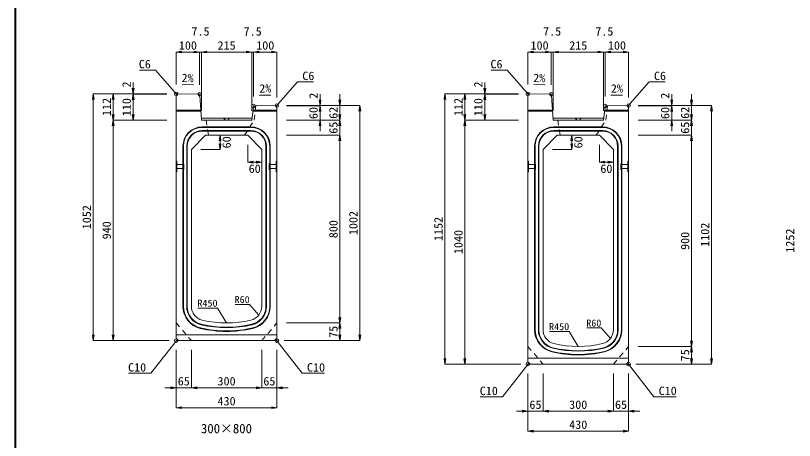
# Model space of a CAD drawing. Units: millimetres at full size. Extents: x -1267 to 18002, y -8037 to 14483.
# Drawn here: x 400 to 3722, y -6335 to -4524 of the extents above; entities that cross this region are included whole.
import ezdxf
from ezdxf.enums import TextEntityAlignment as Align

# ---------------------------------------------------------------- set-up
doc = ezdxf.new("R2010")
doc.units = ezdxf.units.MM
doc.header["$LTSCALE"] = 30
doc.header["$PDMODE"] = 32
doc.header["$PDSIZE"] = 15
doc.linetypes.add('USER1', pattern=[1.35, 0.75, -0.6])
for name, color, linetype, lineweight in [('インサート', 3, 'USER1', 9), ('図枠', 7, 'Continuous', 5), ('寸法線', 7, 'Continuous', 13), ('引出線', 4, 'Continuous', 13), ('排水孔', 30, 'USER1', 9), ('本体', 2, 'Continuous', 13), ('目地', 132, 'Continuous', 5), ('補助線', 8, 'Continuous', 13)]:
    doc.layers.add(name, color=color, linetype=linetype, lineweight=lineweight)
doc.layers.add('文字', color=7, linetype='Continuous')
doc.styles.add('ＭＳ 明朝', font='')
doc.styles.get('ＭＳ 明朝').set_extended_font_data('MS Mincho')

# ---------------------------------------------------------------- blocks, each defined once
blk = doc.blocks.new('open_arrow')
at = {"color": 0, "linetype": 'Continuous', "lineweight": -2}
blk.add_lwpolyline([(7.5, 1.25), (0, 0), (7.5, -1.25)], dxfattribs=at)

msp = doc.modelspace()

# ---------------------------------------------------------------- linework, layer by layer
at = {"layer": 'インサート'}
for p, q in [((1088.18, -5158.81), (1115.18, -5158.81)), ((1088.18, -5158.81), (1088.18, -5175.81)), ((1088.18, -5175.81), (1115.18, -5175.81)), ((1118.18, -5154.81), (1115.18, -5154.81)), ((1115.18, -5154.81), (1115.18, -5179.81)), ((1115.18, -5179.81), (1118.18, -5179.81)), ((1118.18, -5179.81), (1118.18, -5154.81)), ((1481.78, -5154.81), (1484.78, -5154.81)), ((1481.78, -5179.81), (1481.78, -5154.81)), ((1484.78, -5179.81), (1481.78, -5179.81)), ((1484.78, -5154.81), (1484.78, -5179.81)), ((1511.78, -5158.81), (1484.78, -5158.81)), ((1511.78, -5175.81), (1484.78, -5175.81)), ((1511.78, -5158.81), (1511.78, -5175.81)), ((2588.18, -5158.81), (2615.18, -5158.81)), ((2588.18, -5158.81), (2588.18, -5175.81)), ((2588.18, -5175.81), (2615.18, -5175.81)), ((2618.18, -5154.81), (2615.18, -5154.81)), ((2615.18, -5154.81), (2615.18, -5179.81)), ((2615.18, -5179.81), (2618.18, -5179.81)), ((2618.18, -5179.81), (2618.18, -5154.81)), ((2981.78, -5154.81), (2984.78, -5154.81)), ((2981.78, -5179.81), (2981.78, -5154.81)), ((2984.78, -5179.81), (2981.78, -5179.81)), ((2984.78, -5154.81), (2984.78, -5179.81)), ((3011.78, -5158.81), (2984.78, -5158.81)), ((3011.78, -5175.81), (2984.78, -5175.81)), ((3011.78, -5158.81), (3011.78, -5175.81))]:
    msp.add_line(p, q, dxfattribs=at)
at = {"layer": '図枠', "lineweight": 40}
msp.add_line((400, -7136.97), (400, -1596.97), dxfattribs=at)
at = {"layer": '寸法線'}
for p, q in [((1084.98, -4679.29), (1184.98, -4679.29)), ((1084.98, -4817.31), (1084.98, -4679.29)), ((1136.98, -4679.29), (1240.48, -4679.29)), ((1184.98, -4819.31), (1184.98, -4679.29)), ((1184.98, -4819.31), (1184.98, -4679.29)), ((1192.48, -4929.31), (1192.48, -4679.29)), ((1192.48, -4679.29), (1407.48, -4679.29)), ((1192.48, -4929.31), (1192.48, -4679.29)), ((1359.48, -4679.29), (1462.98, -4679.29)), ((1407.48, -4929.31), (1407.48, -4679.29)), ((1407.48, -4929.31), (1407.48, -4679.29)), ((1414.98, -4869.31), (1414.98, -4679.29)), ((1414.98, -4679.29), (1514.98, -4679.29)), ((1414.98, -4869.31), (1414.98, -4679.29)), ((1514.98, -4873.31), (1514.98, -4679.29)), ((2584.98, -4679.29), (2684.98, -4679.29)), ((2584.98, -4817.31), (2584.98, -4679.29)), ((2636.98, -4679.29), (2740.48, -4679.29)), ((2684.98, -4819.31), (2684.98, -4679.29)), ((2684.98, -4819.31), (2684.98, -4679.29)), ((2692.48, -4929.31), (2692.48, -4679.29)), ((2692.48, -4679.29), (2907.48, -4679.29)), ((2692.48, -4929.31), (2692.48, -4679.29)), ((2859.48, -4679.29), (2962.98, -4679.29)), ((2907.48, -4929.31), (2907.48, -4679.29)), ((2907.48, -4929.31), (2907.48, -4679.29)), ((2914.98, -4869.31), (2914.98, -4679.29)), ((2914.98, -4679.29), (3014.98, -4679.29)), ((2914.98, -4869.31), (2914.98, -4679.29)), ((3014.98, -4873.31), (3014.98, -4679.29)), ((901.48, -4907.31), (901.48, -4809.31)), ((2401.48, -4907.31), (2401.48, -4809.31)), ((731.48, -5909.31), (731.48, -4857.31)), ((1044.98, -4857.31), (731.48, -4857.31)), ((816.48, -4969.31), (816.48, -4857.31)), ((1044.98, -4857.31), (816.48, -4857.31)), ((1044.98, -4857.31), (901.48, -4857.31)), ((901.48, -4969.31), (901.48, -4859.31)), ((1044.98, -4859.31), (901.48, -4859.31)), ((1044.98, -4859.31), (901.48, -4859.31)), ((1698.49, -4957.31), (1698.49, -4859.31)), ((1783.49, -5017.31), (1783.49, -4859.31)), ((2231.48, -6009.31), (2231.48, -4857.31)), ((2544.98, -4857.31), (2231.48, -4857.31)), ((2316.48, -4969.31), (2316.48, -4857.31)), ((2544.98, -4857.31), (2316.48, -4857.31)), ((2544.98, -4857.31), (2401.48, -4857.31)), ((2401.48, -4969.31), (2401.48, -4859.31)), ((2544.98, -4859.31), (2401.48, -4859.31)), ((2544.98, -4859.31), (2401.48, -4859.31)), ((3198.49, -4957.31), (3198.49, -4859.31)), ((3283.49, -5017.31), (3283.49, -4859.31)), ((1554.98, -4907.31), (1783.49, -4907.31)), ((1554.98, -4907.31), (1868.49, -4907.31)), ((1554.98, -4907.31), (1698.49, -4907.31)), ((1554.98, -4909.31), (1698.49, -4909.31)), ((1554.98, -4909.31), (1698.49, -4909.31)), ((1698.49, -5017.31), (1698.49, -4909.31)), ((1868.49, -5909.31), (1868.49, -4907.31)), ((3054.98, -4907.31), (3283.49, -4907.31)), ((3054.98, -4907.31), (3368.49, -4907.31)), ((3054.98, -4907.31), (3198.49, -4907.31)), ((3054.98, -4909.31), (3198.49, -4909.31)), ((3054.98, -4909.31), (3198.49, -4909.31)), ((3198.49, -5017.31), (3198.49, -4909.31)), ((3368.49, -6009.31), (3368.49, -4907.31)), ((1783.49, -5082.31), (1783.49, -4921.31)), ((3283.49, -5082.31), (3283.49, -4921.31)), ((816.48, -5909.31), (816.48, -4969.31)), ((1044.98, -4969.31), (816.48, -4969.31)), ((1044.98, -4969.31), (816.48, -4969.31)), ((1044.98, -4969.31), (901.48, -4969.31)), ((1554.98, -4969.31), (1783.49, -4969.31)), ((1554.98, -4969.31), (1783.49, -4969.31)), ((1554.98, -4969.31), (1698.49, -4969.31)), ((2316.48, -6009.31), (2316.48, -4969.31)), ((2544.98, -4969.31), (2316.48, -4969.31)), ((2544.98, -4969.31), (2316.48, -4969.31)), ((2544.98, -4969.31), (2401.48, -4969.31)), ((3054.98, -4969.31), (3283.49, -4969.31)), ((3054.98, -4969.31), (3283.49, -4969.31)), ((3054.98, -4969.31), (3198.49, -4969.31)), ((1272.15, -5094.31), (1272.15, -5034.31)), ((1554.98, -5034.31), (1783.49, -5034.31)), ((1554.98, -5034.31), (1783.49, -5034.31)), ((1783.49, -5834.31), (1783.49, -5034.31)), ((2772.15, -5094.31), (2772.15, -5034.31)), ((3054.98, -5034.31), (3283.49, -5034.31)), ((3054.98, -5034.31), (3283.49, -5034.31)), ((3283.49, -5934.31), (3283.49, -5034.31)), ((1389.98, -5074.31), (1389.98, -5148.54)), ((2889.98, -5074.31), (2889.98, -5148.54)), ((1189.98, -5094.31), (1272.15, -5094.31)), ((2689.98, -5094.31), (2772.15, -5094.31)), ((1389.98, -5148.54), (1449.98, -5148.54)), ((2889.98, -5148.54), (2949.98, -5148.54)), ((1554.98, -5834.31), (1783.49, -5834.31)), ((1554.98, -5834.31), (1783.49, -5834.31)), ((1783.49, -5909.31), (1783.49, -5834.31)), ((1054.98, -5909.31), (731.48, -5909.31)), ((1054.98, -5909.31), (816.48, -5909.31)), ((1544.98, -5909.31), (1783.49, -5909.31)), ((1544.98, -5909.31), (1868.49, -5909.31)), ((3054.98, -5934.31), (3283.49, -5934.31)), ((3054.98, -5934.31), (3283.49, -5934.31)), ((3283.49, -6009.31), (3283.49, -5934.31)), ((1084.98, -5949.31), (1084.98, -6110.47)), ((1084.98, -5949.31), (1084.98, -6195.47)), ((1149.98, -5949.31), (1149.98, -6110.47)), ((1149.98, -5949.31), (1149.98, -6110.47)), ((1449.98, -5949.31), (1449.98, -6110.47)), ((1449.98, -5949.31), (1449.98, -6110.47)), ((1514.98, -5949.31), (1514.98, -6110.47)), ((1514.98, -5949.31), (1514.98, -6195.47)), ((2554.98, -6009.31), (2231.48, -6009.31)), ((2554.98, -6009.31), (2316.48, -6009.31)), ((3044.98, -6009.31), (3283.49, -6009.31)), ((3044.98, -6009.31), (3368.49, -6009.31)), ((2584.98, -6049.31), (2584.98, -6210.47)), ((2584.98, -6049.31), (2584.98, -6295.47)), ((2649.98, -6049.31), (2649.98, -6210.47)), ((2649.98, -6049.31), (2649.98, -6210.47)), ((2949.98, -6049.31), (2949.98, -6210.47)), ((2949.98, -6049.31), (2949.98, -6210.47)), ((3014.98, -6049.31), (3014.98, -6210.47)), ((3014.98, -6049.31), (3014.98, -6295.47)), ((1036.98, -6110.47), (1197.98, -6110.47)), ((1149.98, -6110.47), (1449.98, -6110.47)), ((1401.98, -6110.47), (1562.98, -6110.47)), ((1084.98, -6195.47), (1514.98, -6195.47)), ((2536.98, -6210.47), (2697.98, -6210.47)), ((2649.98, -6210.47), (2949.98, -6210.47)), ((2901.98, -6210.47), (3062.98, -6210.47)), ((2584.98, -6295.47), (3014.98, -6295.47))]:
    msp.add_line(p, q, dxfattribs=at)
at = {"layer": '引出線'}
for points in [[(1087.98, -4860.37), (996.95, -4756.05), (928.61, -4756.05)], [(2587.98, -4860.37), (2496.95, -4756.05), (2428.61, -4756.05)], [(1511.98, -4910.37), (1603.02, -4806.05), (1671.36, -4806.05)], [(3011.98, -4910.37), (3103.02, -4806.05), (3171.36, -4806.05)], [(1158.73, -4819.19), (1109.99, -4818.21), (1158.74, -4819.19)], [(2658.73, -4819.19), (2609.99, -4818.21), (2658.74, -4819.19)], [(1439.89, -4863.87), (1488.6, -4862.89), (1439.86, -4863.87)], [(2939.89, -4863.87), (2988.6, -4862.89), (2939.86, -4863.87)], [(1299.98, -5834.31), (1261.47, -5770.76), (1177.3, -5770.76)], [(1437.05, -5800.99), (1398.46, -5755.59), (1336.23, -5755.59)], [(2799.98, -5934.31), (2761.47, -5870.76), (2677.3, -5870.76)], [(2937.05, -5900.99), (2898.46, -5855.59), (2836.23, -5855.59)], [(1089.98, -5904.31), (977, -6048.74), (882.33, -6048.74)], [(1509.98, -5904.31), (1622.96, -6048.74), (1717.64, -6048.74)], [(2589.98, -6004.31), (2477, -6148.74), (2382.33, -6148.74)], [(3009.98, -6004.31), (3122.96, -6148.74), (3217.64, -6148.74)]]:
    msp.add_lwpolyline(points, dxfattribs=at)
at = {"layer": '排水孔'}
for p, q in [((1417.48, -4969.31), (1425.01, -4909.11)), ((2917.48, -4969.31), (2925.01, -4909.11)), ((1212.98, -4969.31), (1222.98, -5034.31)), ((1287.48, -4961.31), (1294.98, -4969.31)), ((1304.98, -4969.31), (1312.48, -4961.31)), ((1376.98, -5034.31), (1417.48, -4969.31)), ((2712.98, -4969.31), (2722.98, -5034.31)), ((2787.48, -4961.31), (2794.98, -4969.31)), ((2804.98, -4969.31), (2812.48, -4961.31)), ((2876.98, -5034.31), (2917.48, -4969.31))]:
    msp.add_line(p, q, dxfattribs=at)
at = {"layer": '本体'}
for p, q in [((1084.98, -4863.31), (1090.98, -4857.43)), ((1084.98, -4863.31), (1084.98, -5899.31)), ((1090.98, -4857.43), (1179.49, -4859.2)), ((1185.36, -4864.79), (1192.48, -4969.31)), ((2584.98, -4863.31), (2590.98, -4857.43)), ((2584.98, -4863.31), (2584.98, -5999.31)), ((2590.98, -4857.43), (2679.49, -4859.2)), ((2685.36, -4864.79), (2692.48, -4969.31)), ((1407.48, -4969.31), (1414.34, -4914.46)), ((1508.98, -4907.43), (1420.17, -4909.21)), ((1508.98, -4907.43), (1514.98, -4913.31)), ((1514.98, -5899.31), (1514.98, -4913.31)), ((2907.48, -4969.31), (2914.34, -4914.46)), ((3008.98, -4907.43), (2920.17, -4909.21)), ((3008.98, -4907.43), (3014.98, -4913.31)), ((3014.98, -5999.31), (3014.98, -4913.31)), ((1192.48, -4969.31), (1407.48, -4969.31)), ((2692.48, -4969.31), (2907.48, -4969.31)), ((1149.98, -5094.31), (1209.98, -5034.31)), ((1209.98, -5034.31), (1389.98, -5034.31)), ((1389.98, -5034.31), (1449.98, -5094.31)), ((2649.98, -5094.31), (2709.98, -5034.31)), ((2709.98, -5034.31), (2889.98, -5034.31)), ((2889.98, -5034.31), (2949.98, -5094.31)), ((1149.98, -5094.31), (1149.98, -5763.78)), ((1449.98, -5763.78), (1449.98, -5094.31)), ((2649.98, -5094.31), (2649.98, -5863.78)), ((2949.98, -5863.78), (2949.98, -5094.31)), ((1084.98, -5899.31), (1094.98, -5909.31)), ((1094.98, -5909.31), (1504.98, -5909.31)), ((1504.98, -5909.31), (1514.98, -5899.31)), ((2584.98, -5999.31), (2594.98, -6009.31)), ((2594.98, -6009.31), (3004.98, -6009.31)), ((3004.98, -6009.31), (3014.98, -5999.31))]:
    msp.add_line(p, q, dxfattribs=at)
at = {"layer": '本体', "lineweight": 9}
for p, q in [((1191.94, -4961.31), (1408.48, -4961.31)), ((2691.94, -4961.31), (2908.48, -4961.31)), ((1084.98, -5142.81), (1088.18, -5144.81)), ((1088.18, -5144.81), (1088.18, -5189.81)), ((1514.98, -5142.81), (1511.78, -5144.81)), ((1511.78, -5144.81), (1511.78, -5189.81)), ((2584.98, -5142.81), (2588.18, -5144.81)), ((2588.18, -5144.81), (2588.18, -5189.81)), ((3014.98, -5142.81), (3011.78, -5144.81)), ((3011.78, -5144.81), (3011.78, -5189.81)), ((1088.18, -5189.81), (1084.98, -5191.81)), ((1511.78, -5189.81), (1514.98, -5191.81)), ((2588.18, -5189.81), (2584.98, -5191.81)), ((3011.78, -5189.81), (3014.98, -5191.81)), ((1084.98, -5884.31), (1514.98, -5884.31)), ((2584.98, -5984.31), (3014.98, -5984.31))]:
    msp.add_line(p, q, dxfattribs=at)
at = {"layer": '本体', "linetype": 'USER1', "lineweight": 9}
for p, q in [((1084.98, -5834.31), (1149.98, -5909.31)), ((1449.98, -5909.31), (1514.98, -5834.31)), ((2584.98, -5934.31), (2649.98, -6009.31)), ((2949.98, -6009.31), (3014.98, -5934.31))]:
    msp.add_line(p, q, dxfattribs=at)
at = {"layer": '本体'}
for centre, radius, start, end in [((1179.37, -4865.2), 6, 3.90049, 88.85424), ((2679.37, -4865.2), 6, 3.90049, 88.85424), ((1420.29, -4915.2), 6, 91.14576, 172.87498), ((2920.29, -4915.2), 6, 91.14576, 172.87498), ((1209.98, -5763.78), 60, 180, 256.65764), ((1389.98, -5763.78), 60, 283.34236, 0), ((1299.98, -5384.31), 450, 256.65764, 283.34236), ((2709.98, -5863.78), 60, 180, 256.65764), ((2889.98, -5863.78), 60, 283.34236, 0), ((2799.98, -5484.31), 450, 256.65764, 283.34236)]:
    msp.add_arc(centre, radius, start, end, dxfattribs=at)
at = {"layer": '目地'}
for p, q in [((1084.98, -4927.31), (1189.62, -4927.31)), ((1084.98, -4931.31), (1189.89, -4931.31)), ((1514.98, -4931.31), (1412.23, -4931.31)), ((1514.98, -4927.31), (1412.73, -4927.31)), ((2584.98, -4927.31), (2689.62, -4927.31)), ((2584.98, -4931.31), (2689.89, -4931.31)), ((3014.98, -4931.31), (2912.23, -4931.31)), ((3014.98, -4927.31), (2912.73, -4927.31)), ((1403.98, -4998.31), (1195.98, -4998.31)), ((1403.98, -5000.31), (1195.98, -5000.31)), ((1403.98, -5014.31), (1195.98, -5014.31)), ((1403.98, -5016.31), (1195.98, -5016.31)), ((2903.98, -4998.31), (2695.98, -4998.31)), ((2903.98, -5000.31), (2695.98, -5000.31)), ((2903.98, -5014.31), (2695.98, -5014.31)), ((2903.98, -5016.31), (2695.98, -5016.31)), ((1113.98, -5080.31), (1113.98, -5763.78)), ((1115.98, -5080.31), (1115.98, -5763.78)), ((1129.98, -5080.31), (1129.98, -5763.78)), ((1131.98, -5080.31), (1131.98, -5763.78)), ((1467.98, -5763.78), (1467.98, -5080.31)), ((1469.98, -5763.78), (1469.98, -5080.31)), ((1483.98, -5763.78), (1483.98, -5080.31)), ((1485.98, -5763.78), (1485.98, -5080.31)), ((2613.98, -5080.31), (2613.98, -5863.78)), ((2615.98, -5080.31), (2615.98, -5863.78)), ((2629.98, -5080.31), (2629.98, -5863.78)), ((2631.98, -5080.31), (2631.98, -5863.78)), ((2967.98, -5863.78), (2967.98, -5080.31)), ((2969.98, -5863.78), (2969.98, -5080.31)), ((2983.98, -5863.78), (2983.98, -5080.31)), ((2985.98, -5863.78), (2985.98, -5080.31))]:
    msp.add_line(p, q, dxfattribs=at)
for centre, radius, start, end in [((1195.98, -5080.31), 82, 90, 180), ((1195.98, -5080.31), 80, 90, 180), ((1195.98, -5080.31), 66, 90, 180), ((1195.98, -5080.31), 64, 90, 180), ((1403.98, -5080.31), 82, 0, 90), ((1403.98, -5080.31), 80, 0, 90), ((1403.98, -5080.31), 66, 0, 90), ((1403.98, -5080.31), 64, 0, 90), ((2695.98, -5080.31), 82, 90, 180), ((2695.98, -5080.31), 80, 90, 180), ((2695.98, -5080.31), 66, 90, 180), ((2695.98, -5080.31), 64, 90, 180), ((2903.98, -5080.31), 82, 0, 90), ((2903.98, -5080.31), 80, 0, 90), ((2903.98, -5080.31), 66, 0, 90), ((2903.98, -5080.31), 64, 0, 90), ((1209.98, -5763.78), 96, 180, 256.65764), ((1209.98, -5763.78), 94, 180, 256.65764), ((1209.98, -5763.78), 80, 180, 256.65764), ((1209.98, -5763.78), 78, 180, 256.65764), ((1389.98, -5763.78), 78, 283.34236, 360), ((1389.98, -5763.78), 80, 283.34236, 360), ((1389.98, -5763.78), 94, 283.34236, 0), ((1389.98, -5763.78), 96, 283.34236, 0), ((1299.98, -5384.31), 470, 256.65764, 283.34236), ((1299.98, -5384.31), 468, 256.65764, 283.34236), ((1299.98, -5384.31), 486, 256.65764, 283.34236), ((1299.98, -5384.31), 484, 256.65764, 283.34236), ((2709.98, -5863.78), 96, 180, 256.65764), ((2709.98, -5863.78), 94, 180, 256.65764), ((2709.98, -5863.78), 80, 180, 256.65764), ((2709.98, -5863.78), 78, 180, 256.65764), ((2889.98, -5863.78), 78, 283.34236, 360), ((2889.98, -5863.78), 80, 283.34236, 360), ((2889.98, -5863.78), 94, 283.34236, 0), ((2889.98, -5863.78), 96, 283.34236, 0), ((2799.98, -5484.31), 470, 256.65764, 283.34236), ((2799.98, -5484.31), 468, 256.65764, 283.34236), ((2799.98, -5484.31), 486, 256.65764, 283.34236), ((2799.98, -5484.31), 484, 256.65764, 283.34236)]:
    msp.add_arc(centre, radius, start, end, dxfattribs=at)
at = {"layer": '補助線'}
for p in [(1084.98, -4857.31), (2584.98, -4857.31), (1184.98, -4859.31), (2684.98, -4859.31), (1414.98, -4909.31), (1514.98, -4907.31), (2914.98, -4909.31), (3014.98, -4907.31), (1084.98, -5909.31), (1514.98, -5909.31), (2584.98, -6009.31), (3014.98, -6009.31)]:
    msp.add_point(p, dxfattribs=at)

# ---------------------------------------------------------------- block references
at = {"layer": '寸法線', "xscale": 3.2, "yscale": 3.2}
for p in [(1084.98, -4679.29), (1192.48, -4679.29), (1192.48, -4679.29), (1414.98, -4679.29), (1414.98, -4679.29), (2584.98, -4679.29), (2692.48, -4679.29), (2692.48, -4679.29), (2914.98, -4679.29), (2914.98, -4679.29), (1389.98, -5148.54), (2889.98, -5148.54), (1149.98, -6110.47), (1149.98, -6110.47), (1514.98, -6110.47), (1084.98, -6195.47), (2649.98, -6210.47), (2649.98, -6210.47), (3014.98, -6210.47), (2584.98, -6295.47)]:
    msp.add_blockref('open_arrow', p, dxfattribs=at)
for p, rotation in [((1184.98, -4679.29), 180), ((1184.98, -4679.29), 180), ((1407.48, -4679.29), 180), ((1407.48, -4679.29), 180), ((1514.98, -4679.29), 180), ((2684.98, -4679.29), 180), ((2684.98, -4679.29), 180), ((2907.48, -4679.29), 180), ((2907.48, -4679.29), 180), ((3014.98, -4679.29), 180), ((901.48, -4857.31), 90), ((2401.48, -4857.31), 90), ((731.48, -4857.31), 270), ((816.48, -4857.31), 270), ((901.48, -4859.31), 270), ((901.48, -4859.31), 270), ((1698.49, -4907.31), 90), ((1783.49, -4907.31), 90), ((2231.48, -4857.31), 270), ((2316.48, -4857.31), 270), ((2401.48, -4859.31), 270), ((2401.48, -4859.31), 270), ((3198.49, -4907.31), 90), ((3283.49, -4907.31), 90), ((1698.49, -4909.31), 270), ((1698.49, -4909.31), 270), ((1868.49, -4907.31), 270), ((3198.49, -4909.31), 270), ((3198.49, -4909.31), 270), ((3368.49, -4907.31), 270), ((816.48, -4969.31), 90), ((901.48, -4969.31), 90), ((1783.49, -4969.31), 90), ((2316.48, -4969.31), 90), ((2401.48, -4969.31), 90), ((3283.49, -4969.31), 90), ((816.48, -4969.31), 270), ((1698.49, -4969.31), 270), ((1783.49, -4969.31), 270), ((2316.48, -4969.31), 270), ((3198.49, -4969.31), 270), ((3283.49, -4969.31), 270), ((1272.15, -5034.31), 270), ((1783.49, -5034.31), 270), ((1783.49, -5034.31), 270), ((2772.15, -5034.31), 270), ((3283.49, -5034.31), 270), ((3283.49, -5034.31), 270), ((1272.15, -5094.31), 90), ((2772.15, -5094.31), 90), ((1449.98, -5148.54), 180), ((2949.98, -5148.54), 180), ((1783.49, -5834.31), 90), ((1783.49, -5834.31), 270), ((731.48, -5909.31), 90), ((816.48, -5909.31), 90), ((1783.49, -5909.31), 90), ((1868.49, -5909.31), 90), ((3283.49, -5934.31), 90), ((3283.49, -5934.31), 270), ((2231.48, -6009.31), 90), ((2316.48, -6009.31), 90), ((3283.49, -6009.31), 90), ((3368.49, -6009.31), 90), ((1084.98, -6110.47), 180), ((1449.98, -6110.47), 180), ((1449.98, -6110.47), 180), ((1514.98, -6195.47), 180), ((2584.98, -6210.47), 180), ((2949.98, -6210.47), 180), ((2949.98, -6210.47), 180), ((3014.98, -6295.47), 180)]:
    msp.add_blockref('open_arrow', p, dxfattribs=dict(at, rotation=rotation))
at = {"layer": '引出線'}
for p, xscale, yscale, rotation in [((1158.73, -4819.19), 0.16, 0.16, 178.9), ((2658.73, -4819.19), 0.16, 0.16, 178.9), ((1087.98, -4860.37), 0.16, 0.16, 131.1), ((1439.89, -4863.87), 0.16, 0.16, 1.1), ((2587.98, -4860.37), 0.16, 0.16, 131.1), ((2939.89, -4863.87), 0.16, 0.16, 1.1), ((1511.98, -4910.37), 0.16, 0.16, 48.9), ((3011.98, -4910.37), 0.16, 0.16, 48.9), ((1437.05, -5800.99), 0.133, 0.133, 130.4), ((1299.98, -5834.31), 0.133, 0.133, 121.2), ((1089.98, -5904.31), 0.16, 0.16, 232), ((1509.98, -5904.31), 0.16, 0.16, 308), ((2937.05, -5900.99), 0.133, 0.133, 130.4), ((2799.98, -5934.31), 0.133, 0.133, 121.2), ((2589.98, -6004.31), 0.16, 0.16, 232), ((3009.98, -6004.31), 0.16, 0.16, 308)]:
    msp.add_blockref('open_arrow', p, dxfattribs=dict(at, xscale=xscale, yscale=yscale, rotation=rotation))

# ---------------------------------------------------------------- texts
at = {"layer": '寸法線', "style": 'ＭＳ 明朝', "width": 1.05}
for s, p in [('7.5', (1188.73, -4591.29)), ('7.5', (1411.23, -4591.29)), ('7.5', (2688.73, -4591.29)), ('7.5', (2911.23, -4591.29)), ('100', (1134.98, -4651.29)), ('215', (1299.98, -4651.29)), ('100', (1464.98, -4651.29)), ('100', (2634.98, -4651.29)), ('215', (2799.98, -4651.29)), ('100', (2964.98, -4651.29)), ('60', (1419.98, -5176.54)), ('60', (2919.98, -5176.54)), ('65', (1117.48, -6082.47)), ('300', (1299.98, -6082.47)), ('65', (1482.48, -6082.47)), ('430', (1299.98, -6167.47)), ('65', (2617.48, -6182.47)), ('300', (2799.98, -6182.47)), ('65', (2982.48, -6182.47)), ('430', (2799.98, -6267.47))]:
    msp.add_text(s, height=36.03, dxfattribs=at).set_placement(p, align=Align.MIDDLE_CENTER)
for s, p in [('2', (873.48, -4817.77)), ('2', (2373.48, -4817.77)), ('112', (788.48, -4913.31)), ('110', (873.48, -4914.31)), ('2', (1670.49, -4865.65)), ('112', (2288.48, -4913.31)), ('110', (2373.48, -4914.31)), ('2', (3170.49, -4865.65)), ('60', (1670.49, -4939.31)), ('62', (1755.49, -4938.31)), ('60', (3170.49, -4939.31)), ('62', (3255.49, -4938.31)), ('65', (1755.49, -5001.81)), ('65', (3255.49, -5001.81)), ('60', (1300.15, -5064.31)), ('60', (2800.15, -5064.31)), ('1052', (703.48, -5383.31)), ('1002', (1840.49, -5408.31)), ('940', (788.48, -5439.31)), ('800', (1755.49, -5434.31)), ('1152', (2203.48, -5433.31)), ('1102', (3340.49, -5458.31)), ('1040', (2288.48, -5489.31)), ('1252', (3703.48, -5483.31)), ('900', (3255.49, -5484.31)), ('75', (1755.49, -5871.81)), ('75', (3255.49, -5971.81))]:
    msp.add_text(s, height=36.03, rotation=90, dxfattribs=at).set_placement(p, align=Align.MIDDLE_CENTER)
at = {"layer": '引出線', "style": 'ＭＳ 明朝', "width": 1.05}
for s, height, p in [('C6', 36.03, (976.95, -4712.85)), ('C6', 36.03, (2476.95, -4712.85)), ('R450', 30.02, (1261.47, -5734.76)), ('R60', 30.02, (1398.46, -5719.59)), ('R450', 30.02, (2761.47, -5834.76)), ('R60', 30.02, (2898.46, -5819.59)), ('C10', 36.03, (957, -6005.54)), ('C10', 36.03, (2457, -6105.54))]:
    msp.add_text(s, height=height, dxfattribs=at).set_placement(p, align=Align.TOP_RIGHT)
for p in [(1159.68, -4772.3), (2659.68, -4772.3)]:
    msp.add_text('2%', height=36.03, rotation=358.854, dxfattribs=at).set_placement(p, align=Align.TOP_RIGHT)
for s, p in [('C6', (1623.02, -4762.85)), ('C6', (3123.02, -4762.85)), ('C10', (1642.96, -6005.54)), ('C10', (3142.96, -6105.54))]:
    msp.add_text(s, height=36.03, dxfattribs=at).set_placement(p, align=Align.TOP_LEFT)
for p in [(1438.92, -4816.98), (2938.92, -4816.98)]:
    msp.add_text('2%', height=36.03, rotation=1.146, dxfattribs=at).set_placement(p, align=Align.TOP_LEFT)
at = {"layer": '文字', "style": 'ＭＳ 明朝'}
msp.add_text('300×800', height=40.03, dxfattribs=at).set_placement((1299.5, -6284.28), align=Align.MIDDLE_CENTER)

doc.saveas('drawing.dxf')
